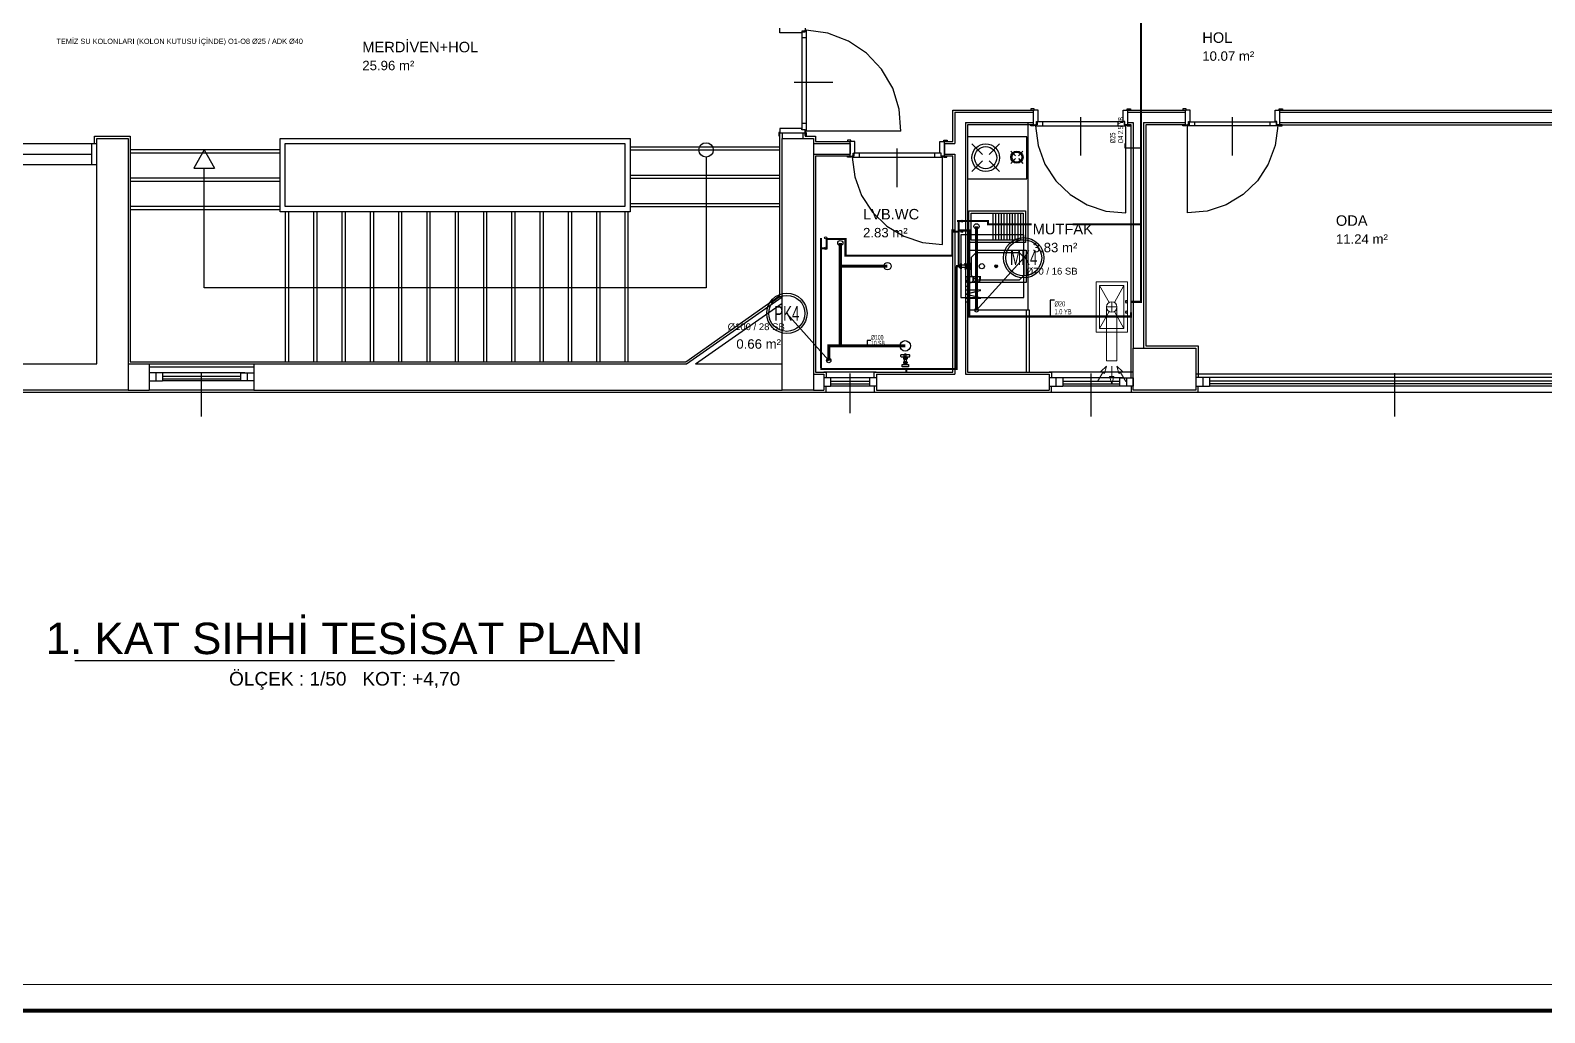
# Model space of a CAD drawing. Header units: centimetres. Extents: x -3952 to 26292, y -15092 to -10712.
# Drawn here: x 9225 to 10670, y -12902 to -11965 of the extents above; entities that cross this region are included whole.
import ezdxf
from ezdxf.enums import TextEntityAlignment as Align

# ---------------------------------------------------------------- set-up
doc = ezdxf.new("R2010")
doc.units = ezdxf.units.CM
for name, pattern in [('BASMA HATTI', [31, 25, -6]), ('DASHED', [18, 12, -6]), ('PIS', [38, 30, -8])]:
    doc.linetypes.add(name, pattern=pattern)
for name, color, linetype in [('MD-YUK-BIRIMI', 7, 'Continuous'), ('MIMARI', 8, 'Continuous'), ('MIMARI-KOLON', 8, 'Continuous'), ('MIMARI-YAZI', 8, 'Continuous'), ('MTY-KAT-ADI', 1, 'Continuous'), ('MTY-PAFTA', 7, 'Continuous'), ('MTY-PIS-SU-BORUSU', 6, 'PIS'), ('MTY-PISSU-CAP', 211, 'Continuous'), ('MTY-PISSU-KOLON', 211, 'DASHED'), ('MTY-PISSU-KOLONNO', 211, 'Continuous'), ('MTY-SICAKSU-BORU', 1, 'BASMA HATTI'), ('MTY-SOGUKSU-BORU', 5, 'Continuous'), ('MTY-TEFRIS', 15, 'Continuous'), ('MTY-TEMIZSU-CAP', 101, 'Continuous'), ('MTY-YUK-BIRIMI', 7, 'Continuous')]:
    doc.layers.add(name, color=color, linetype=linetype)
doc.layers.add('ROTAS-PAFTA-SINIRI', color=8, linetype='Continuous', plot=False)
doc.styles.add('ANOTATIVO', font='arial.ttf')
doc.styles.add('MTY_CAP', font='wturkce.SHX', dxfattribs={"width": 0.65, "height": 20})
doc.styles.add('MTYCAPLT', font='arial.ttf', dxfattribs={"width": 0.65, "height": 1})
doc.styles.add('ROTAS', font='arial.ttf')

# ---------------------------------------------------------------- blocks, each defined once
blk = doc.blocks.new('ROTAS_PAFTA')
blk.add_lwpolyline([(0, 0), (1, 0), (1, 1), (0, 1)], close=True)
blk = doc.blocks.new('KLOZET1')
at = {"layer": 'MTY-TEFRIS', "color": 15}
blk.add_lwpolyline([(-3.9, 11.4, 0.414214), (-4.5, 10.8), (-4.5, 10.3, 0.414214), (-3.9, 9.7), (3.9, 9.7, 0.414214), (4.5, 10.3), (4.5, 10.8, 0.414214), (3.9, 11.4)], format="xyb", close=True, dxfattribs=at)
for points in [[(3, 0), (-3, 0), (-3, 2.3), (3, 2.3)], [(-0.8, 11.5), (0.8, 11.5), (0.8, 12), (-0.8, 12)], [(-0.8, 8.9), (0.8, 8.9), (0.8, 9.7), (-0.8, 9.7)]]:
    blk.add_lwpolyline(points, close=True, dxfattribs=at)
for points in [[(-1.6, 8.6), (-1.6, 7.5)], [(-1.6, 4.4), (-1.6, 3.4)], [(-1.3, 3.2), (-1.3, 2.3), (1.4, 2.3), (1.4, 3.2)], [(-1.2, 7.2), (-1.2, 4.8)], [(1.1, 8.9), (-1.1, 8.9)], [(-1.1, 7.3), (1.1, 7.3)], [(1.1, 4.7), (-1.1, 4.7)], [(-1.1, 3.1), (1.1, 3.1)], [(-0.5, 8.6), (-0.5, 7.5)], [(-0.5, 4.4), (-0.5, 3.4)], [(0.6, 8.6), (0.6, 7.5)], [(0.6, 4.4), (0.6, 3.4)], [(1.3, 4.8), (1.3, 5.2), (1.3, 7.2)], [(1.7, 8.6), (1.7, 7.5)], [(1.7, 4.4), (1.7, 3.4)]]:
    blk.add_lwpolyline(points, dxfattribs=at)
at = {"layer": 'MTY-TEFRIS', "color": 15, "elevation": 0}
for points in [[(-1, 10.3), (-1, 10.8, -0.414214), (-0.4, 11.4)], [(1, 10.3), (1, 10.8, 0.414214), (0.4, 11.4)]]:
    blk.add_lwpolyline(points, format="xyb", dxfattribs=at)
at = {"layer": 'MTY-TEFRIS', "color": 6}
blk.add_circle((0, 20), 5, dxfattribs=at)
at = {"layer": 'MTY-TEFRIS', "color": 15}
for centre, radius, start, end in [((-1.1, 8.1), 0.734, 41.7592, 138.241), ((-1.1, 8), 0.734, 221.7593, 318.2408), ((-1.1, 4), 0.734, 41.7592, 138.241), ((-1.1, 3.8), 0.734, 221.7593, 318.2408), ((-0.4, 10.3, 0), 0.641, 179.9998, 270.0001), ((0, 8.1), 0.734, 41.7592, 138.241), ((0, 8), 0.734, 221.7593, 318.2408), ((0, 4), 0.734, 41.7592, 138.241), ((0, 3.8), 0.734, 221.7593, 318.2408), ((0.4, 10.3, 0), 0.641, 270.0001, 0), ((1.1, 8.1), 0.734, 41.7592, 138.241), ((1.1, 8), 0.734, 221.7593, 318.2408), ((1.1, 4), 0.734, 41.7592, 138.241), ((1.1, 3.8), 0.734, 221.7593, 318.2408)]:
    blk.add_arc(centre, radius, start, end, dxfattribs=at)
at = {"layer": 'MD-YUK-BIRIMI', "color": 6, "style": 'MTYCAPLT', "width": 0.65}
for tag, p in [('PSCP_001', (-1.3, 24.5)), ('PS_001', (-0.6, 19.5))]:
    blk.add_attdef(tag, p, '', height=1, dxfattribs=at)
at = {"layer": 'MD-YUK-BIRIMI', "color": 3, "style": 'MTYCAPLT', "width": 0.65}
for tag, p in [('SOCP_001', (-1.3, 1.8)), ('SO_001', (-0.7, -0.5))]:
    blk.add_attdef(tag, p, '', height=1, dxfattribs=at)
blk = doc.blocks.new('LAVABO1')
at = {"layer": 'MTY-TEFRIS', "color": 6}
blk.add_circle((0, 15), 2.5, dxfattribs=at)
at = {"layer": 'MTY-TEFRIS', "color": 3, "ltscale": 10}
blk.add_circle((-5, 1), 1, dxfattribs=at)
at = {"layer": 'MTY-TEFRIS', "color": 1, "ltscale": 10}
blk.add_circle((5, 1), 1, dxfattribs=at)
at = {"layer": 'MD-YUK-BIRIMI', "color": 6, "style": 'MTYCAPLT', "width": 0.65}
for tag, p in [('PSCP_001', (-1.3, 17)), ('PS_001', (-0.6, 14.5))]:
    blk.add_attdef(tag, p, '', height=1, dxfattribs=at)
at = {"layer": 'MD-YUK-BIRIMI', "color": 3, "style": 'MTYCAPLT', "width": 0.65}
for tag, p in [('SOCP_001', (-6.3, -0.5)), ('SO_001', (-5.7, 0.5))]:
    blk.add_attdef(tag, p, '', height=1, dxfattribs=at)
at = {"layer": 'MD-YUK-BIRIMI', "color": 1, "style": 'MTYCAPLT', "width": 0.65}
for tag, p in [('SCCP_001', (3.7, -0.5)), ('SC_001', (4.4, 0.5))]:
    blk.add_attdef(tag, p, '', height=1, dxfattribs=at)
blk = doc.blocks.new('YER SUZGECI DN501')
at = {"layer": 'MTY-TEFRIS', "color": 6}
blk.add_circle((0, 0), 3.5, dxfattribs=at)
at = {"layer": 'MD-YUK-BIRIMI', "color": 6, "style": 'MTYCAPLT', "width": 0.65}
for tag, p in [('PSCP_001', (-1.3, 0.7)), ('PS_001', (-0.6, -0.5))]:
    blk.add_attdef(tag, p, '', height=1, dxfattribs=at)
blk = doc.blocks.new('EVIYE1')
at = {"layer": 'MTY-TEFRIS', "color": 6}
blk.add_circle((0, 15), 2.5, dxfattribs=at)
at = {"layer": 'MTY-TEFRIS', "color": 3, "ltscale": 10}
blk.add_circle((-5, 1), 1, dxfattribs=at)
at = {"layer": 'MTY-TEFRIS', "color": 1, "ltscale": 10}
blk.add_circle((5, 1), 1, dxfattribs=at)
at = {"layer": 'MD-YUK-BIRIMI', "color": 6, "style": 'MTYCAPLT', "width": 0.65}
for tag, p in [('PSCP_001', (-1.3, 17)), ('PS_001', (-0.6, 14.5))]:
    blk.add_attdef(tag, p, '', height=1, dxfattribs=at)
at = {"layer": 'MD-YUK-BIRIMI', "color": 3, "style": 'MTYCAPLT', "width": 0.65}
for tag, p in [('SOCP_001', (-6.3, -0.5)), ('SO_001', (-5.7, 0.5))]:
    blk.add_attdef(tag, p, '', height=1, dxfattribs=at)
at = {"layer": 'MD-YUK-BIRIMI', "color": 1, "style": 'MTYCAPLT', "width": 0.65}
for tag, p in [('SCCP_001', (3.7, -0.5)), ('SC_001', (4.4, 0.5))]:
    blk.add_attdef(tag, p, '', height=1, dxfattribs=at)
blk = doc.blocks.new('BULASIK MAKINASI1')
at = {"layer": 'MTY-TEFRIS'}
for p, q in [((-0.9, 0), (-0.9, -1.5)), ((-0.9, -1.5), (1.1, -1.5)), ((1.1, -1.5), (1.1, 0))]:
    blk.add_line(p, q, dxfattribs=at)
at = {"layer": 'MTY-TEFRIS', "color": 15}
blk.add_lwpolyline([(-30, 0), (30, 0), (30, 60), (-30, 60)], close=True, dxfattribs=at)
at = {"layer": 'MTY-TEFRIS'}
for points in [[(-1.8, 8.2, 0.414214), (-1.4, 8.2), (-1.3, 8.2, 0.414214), (-1.3, 8.7), (-2.1, 9.4, 0.414214), (-2.5, 9.4), (-2.6, 9.3, 0.414214), (-2.6, 8.9)], [(-1.8, 5.3, -0.414214), (-1.4, 5.3), (-1.3, 5.2, -0.414214), (-1.3, 4.8), (-2.1, 4, -0.414214), (-2.5, 4), (-2.6, 4.1, -0.414214), (-2.6, 4.6)], [(1.5, 8.7, 0.414214), (1.5, 8.2), (1.6, 8.2, 0.414214), (2, 8.2), (2.8, 8.9, 0.414214), (2.8, 9.3), (2.7, 9.4, 0.414214), (2.3, 9.4)], [(1.5, 4.8, -0.414214), (1.5, 5.2), (1.6, 5.3, -0.414214), (2, 5.3), (2.8, 4.6, -0.414214), (2.8, 4.1), (2.7, 4, -0.414214), (2.3, 4)]]:
    blk.add_lwpolyline(points, format="xyb", close=True, dxfattribs=at)
blk.add_lwpolyline([(2.5, 0.4), (2.5, 0), (-2.5, 0), (-2.5, 0.4)], close=True, dxfattribs=at)
for points in [[(-1.5, 8.1), (-1.1, 7.7)], [(-1.5, 5.3), (-1.1, 5.7)], [(-1.3, 8.3), (-0.9, 7.9)], [(-1.3, 5.2), (-0.9, 5.6)], [(-0.9, 4.4), (-0.9, 0.4)], [(1.5, 8.3), (1.1, 7.9)], [(1.5, 5.2), (1.1, 5.6)], [(1.1, 4.4), (1.1, 0.4)], [(1.6, 8.1), (1.3, 7.7)], [(1.6, 5.3), (1.3, 5.7)]]:
    blk.add_lwpolyline(points, dxfattribs=at)
at = {"layer": 'MTY-TEFRIS', "color": 6}
blk.add_circle((0, 20), 2.5, dxfattribs=at)
at = {"layer": 'MTY-TEFRIS'}
for radius in [1.54, 0.581]:
    blk.add_circle((0.1, 6.7), radius, dxfattribs=at)
for start, end in [(143.134, 216.8657), (53.1342, 126.866), (233.1342, 306.8659), (323.1339, 36.8659)]:
    blk.add_arc((0.1, 6.7), 2.51, start, end, dxfattribs=at)
at = {"layer": 'MD-YUK-BIRIMI', "color": 6, "style": 'MTYCAPLT', "width": 0.65}
for tag, p in [('PSCP', (0, 22.5)), ('PS', (0, 20))]:
    blk.add_attdef(tag, text='', height=1, dxfattribs=at).set_placement(p, align=Align.MIDDLE_CENTER)
at = {"layer": 'MD-YUK-BIRIMI', "color": 3, "style": 'MTYCAPLT', "width": 0.65}
for tag, p in [('SO', (0, 0)), ('SOCP', (0.1, -1.5))]:
    blk.add_attdef(tag, text='', height=1, dxfattribs=at).set_placement(p, align=Align.MIDDLE_CENTER)
at = {"layer": 'MTY-TEFRIS', "color": 15, "style": 'MTYCAPLT', "width": 0.65}
blk.add_text('B.M.', height=15, dxfattribs=at).set_placement((8.1, 11.6), align=Align.MIDDLE_LEFT)
blk = doc.blocks.new('KOMBI1')
at = {"layer": 'MTY-TEFRIS', "color": 1, "lineweight": 20, "ltscale": 40}
for p, q in [((19.5, 17.5), (3.4, 26.6)), ((18.9, 15), (28.9, 15)), ((23.9, 20), (23.9, 10)), ((44.4, 26.6), (28.2, 17.5)), ((19.5, 12.5), (3.4, 3.4)), ((44.4, 3.4), (28.2, 12.5))]:
    blk.add_line(p, q, dxfattribs=at)
at = {"layer": 'MTY-TEFRIS', "color": 7, "lineweight": 20, "ltscale": 40}
for p, q in [((23.9, 20), (75.3, 20)), ((75.3, 20), (75.3, 10)), ((85.4, 25.3), (80.3, 20)), ((87.4, 21.8), (80.3, 20)), ((80.3, 15), (90.3, 15)), ((86.4, 23.6), (85.4, 25.3)), ((95, 28.6), (86.4, 23.6)), ((86.4, 23.6), (87.4, 21.8)), ((90.3, 15), (90.3, 17)), ((90.3, 17), (97.3, 15)), ((90.3, 15), (90.3, 13)), ((90.3, 13), (97.3, 15)), ((23.9, 10), (75.3, 10)), ((87.4, 8.2), (80.3, 10)), ((85.4, 4.7), (80.3, 10)), ((86.4, 6.5), (85.4, 4.7)), ((86.4, 6.5), (87.4, 8.2)), ((95, 1.4), (86.4, 6.5))]:
    blk.add_line(p, q, dxfattribs=at)
blk.add_lwpolyline([(0, 0), (47.8, 0), (47.8, 30), (0, 30)], close=True, dxfattribs=at)
at = {"layer": 'MTY-TEFRIS', "color": 1, "lineweight": 20, "ltscale": 40}
blk.add_lwpolyline([(3.4, 3.4), (44.4, 3.4), (44.4, 26.6), (3.4, 26.6)], close=True, dxfattribs=at)
at = {"layer": 'MTY-TEFRIS', "color": 7, "lineweight": 20, "ltscale": 40}
blk.add_circle((23.9, 15), 5, dxfattribs=at)
at = {"layer": 'MTY-TEFRIS', "color": 3, "ltscale": 10}
blk.add_circle((18.9, 1), 1, dxfattribs=at)
at = {"layer": 'MTY-TEFRIS', "color": 1, "ltscale": 10}
blk.add_circle((28.9, 1), 1, dxfattribs=at)
at = {"layer": 'MD-YUK-BIRIMI', "color": 3, "style": 'MTYCAPLT', "width": 0.65}
for tag, p in [('SOCP_001', (17.6, -0.5)), ('SO_001', (18.2, 0.5))]:
    blk.add_attdef(tag, p, '', height=1, dxfattribs=at)
at = {"layer": 'MD-YUK-BIRIMI', "color": 1, "style": 'MTYCAPLT', "width": 0.65}
for tag, p in [('SCCP_001', (27.6, -0.5)), ('SC_001', (28.3, 0.5))]:
    blk.add_attdef(tag, p, '', height=1, dxfattribs=at)
blk = doc.blocks.new('MTY-TEMIZ SU CAP MB')
at = {"layer": 'MTY-TEMIZSU-CAP'}
for p, q in [((0.83, 3.1), (0, 3.1)), ((0, 3.1), (0, 0))]:
    blk.add_line(p, q, dxfattribs=at)
at = {"layer": 'MTY-TEMIZSU-CAP', "style": 'MTY_CAP', "width": 0.65}
for tag, p in [('SOCP_001', (0.83, 4.92)), ('SCCP_001', (0.83, 1.92))]:
    blk.add_attdef(tag, p, '', height=1, dxfattribs=at)
at = {"layer": 'MTY-YUK-BIRIMI', "color": 101, "style": 'MTY_CAP', "width": 0.65}
for tag, p in [('SO_001', (0.83, 3.42)), ('SC_001', (0.83, 0.42))]:
    blk.add_attdef(tag, p, '', height=1, dxfattribs=at)
blk = doc.blocks.new('MTY-PIS SU CAP SB')
at = {"layer": 'MTY-PISSU-CAP'}
for p, q in [((0.83, 1.17), (0, 1.17)), ((0, 1.17), (0, 0))]:
    blk.add_line(p, q, dxfattribs=at)
at = {"layer": 'MTY-PISSU-CAP', "style": 'MTY_CAP', "width": 0.65}
blk.add_attdef('PSCP_001', (0.83, 1.29), '', height=1, dxfattribs=at)
at = {"layer": 'MTY-YUK-BIRIMI', "color": 211, "style": 'MTY_CAP', "width": 0.65}
blk.add_attdef('PS_001', (0.83, 0.07), '', height=1, dxfattribs=at)
blk = doc.blocks.new('MTY-PIS SU KOLON')
at = {"layer": 'MTY-PISSU-KOLON', "linetype": 'Continuous', "lineweight": -3}
blk.add_hatch(color=256, dxfattribs=at).paths.add_polyline_path([(-2.7, -0.1, 0.848135), (0, -0.1, -0.848135), (2.7, -0.1, 0.414214), (0, 2.6, 0.414214)])
blk.add_circle((0, 0), 3.5, dxfattribs=at)
blk = doc.blocks.new('MTY-KOLON NO PIS SU')
at = {"color": 6, "linetype": 'Continuous', "ltscale": 100}
blk.add_circle((0, 0), 27.5, dxfattribs=at)
at = {"color": 7, "linetype": 'Continuous', "ltscale": 100}
blk.add_circle((0, 0), 24.5, dxfattribs=at)
at = {"style": 'ANOTATIVO', "width": 0.65}
blk.add_attdef('K', text='', height=20, dxfattribs=at).set_placement((0, 0), align=Align.MIDDLE_CENTER)

msp = doc.modelspace()

# ---------------------------------------------------------------- linework, layer by layer
at = {"layer": 'MIMARI'}
for p, q in [((9940.4, -11967.5), (9940.4, -11963.1)), ((9964.4, -11963.1), (9964.4, -11966)), ((9964.4, -11966.5), (9964.4, -11965)), ((9964.4, -11965), (9965.4, -11965)), ((9965.4, -11965), (9965.4, -12061.1)), ((9961.4, -11967.5), (9940.4, -11967.5)), ((9964.4, -11966), (9961.4, -11966)), ((9961.4, -11966), (9961.4, -11967.5)), ((9961.5, -12059.6), (9961.5, -11966.5)), ((9961.5, -11966.5), (9964.4, -11966.5)), ((9965.4, -11972.1), (9961.5, -11972.1)), ((9990.8, -12014.7), (9954.1, -12014.7)), ((10107.4, -12043.1), (10182.4, -12043.1)), ((10107.4, -12043.1), (10107.4, -12073.1)), ((10179.8, -12039.9), (10179.8, -12041.1)), ((10182.9, -12039.9), (10179.8, -12039.9)), ((10179.8, -12041.1), (10182.9, -12041.1)), ((10186.8, -12041.1), (10182.4, -12041.1)), ((10182.4, -12055.1), (10182.4, -12041.1)), ((10182.4, -12053.1), (10182.4, -12043.1)), ((10182.9, -12041.1), (10182.9, -12039.9)), ((10185.3, -12055.1), (10185.3, -12052.1)), ((10185.3, -12052.1), (10186.8, -12052.1)), ((10268.9, -12052.2), (10185.8, -12052.2)), ((10185.8, -12052.2), (10185.8, -12055.1)), ((10186.8, -12052.1), (10186.8, -12041.1)), ((10191.4, -12056), (10191.4, -12052.2)), ((10227.4, -12084.5), (10227.4, -12047.8)), ((10263.3, -12056), (10263.3, -12052.2)), ((10267.9, -12041.1), (10272.4, -12041.1)), ((10267.9, -12052.1), (10267.9, -12041.1)), ((10269.4, -12052.1), (10267.9, -12052.1)), ((10268.9, -12052.2), (10268.9, -12055.1)), ((10269.4, -12055.1), (10269.4, -12052.1)), ((10271.8, -12041.1), (10271.8, -12039.9)), ((10271.8, -12039.9), (10274.9, -12039.9)), ((10274.9, -12041.1), (10271.8, -12041.1)), ((10272.4, -12055.1), (10272.4, -12041.1)), ((10272.4, -12043.1), (10327.4, -12043.1)), ((10272.4, -12053.1), (10272.4, -12043.1)), ((10274.9, -12039.9), (10274.9, -12041.1)), ((10324.8, -12039.9), (10324.8, -12041.1)), ((10327.9, -12039.9), (10324.8, -12039.9)), ((10324.8, -12041.1), (10327.9, -12041.1)), ((10331.8, -12041.1), (10327.4, -12041.1)), ((10327.4, -12055.1), (10327.4, -12041.1)), ((10327.4, -12053.1), (10327.4, -12043.1)), ((10327.9, -12041.1), (10327.9, -12039.9)), ((10330.3, -12052.1), (10331.8, -12052.1)), ((10330.3, -12055.1), (10330.3, -12052.1)), ((10330.8, -12052.2), (10413.9, -12052.2)), ((10330.8, -12052.2), (10330.8, -12055.1)), ((10331.8, -12052.1), (10331.8, -12041.1)), ((10336.4, -12056), (10336.4, -12052.2)), ((10372.4, -12084.5), (10372.4, -12047.8)), ((10408.3, -12056), (10408.3, -12052.2)), ((10412.9, -12041.1), (10417.4, -12041.1)), ((10412.9, -12052.1), (10412.9, -12041.1)), ((10414.4, -12052.1), (10412.9, -12052.1)), ((10413.9, -12052.2), (10413.9, -12055.1)), ((10414.4, -12055.1), (10414.4, -12052.1)), ((10416.8, -12041.1), (10416.8, -12039.9)), ((10416.8, -12039.9), (10419.9, -12039.9)), ((10419.9, -12041.1), (10416.8, -12041.1)), ((10417.4, -12055.1), (10417.4, -12041.1)), ((10417.4, -12043.1), (10766.4, -12043.1)), ((10417.4, -12053.1), (10417.4, -12043.1)), ((10419.9, -12039.9), (10419.9, -12041.1)), ((9940.4, -12062.5), (9939.2, -12062.5)), ((9939.2, -12062.5), (9939.2, -12065.6)), ((9939.2, -12065.6), (9940.4, -12065.6)), ((9940.4, -12058.6), (9940.4, -12063.1)), ((9961.4, -12058.6), (9940.4, -12058.6)), ((9940.4, -12065.6), (9940.4, -12062.5)), ((9964.4, -12063.1), (9940.4, -12063.1)), ((9942.4, -12063.1), (9942.4, -12068.5)), ((9962.4, -12063.1), (9942.4, -12063.1)), ((9961.4, -12060.1), (9961.4, -12058.6)), ((9964.4, -12060.1), (9961.4, -12060.1)), ((9965.4, -12054), (9961.5, -12054)), ((9961.5, -12059.6), (9964.4, -12059.6)), ((9962.4, -12063.1), (9962.4, -12068.1)), ((9964.4, -12059.6), (9964.4, -12061.1)), ((9964.4, -12063.1), (9964.4, -12060.1)), ((9964.4, -12061.1), (9965.4, -12061.1)), ((9964.4, -12065.5), (9964.4, -12062.5)), ((9964.4, -12062.5), (9965.3, -12062.5)), ((9965.3, -12065.5), (9964.4, -12065.5)), ((9965.3, -12062.5), (9965.3, -12065.5)), ((10055.9, -12061.1), (9965.4, -12061.1)), ((10117.4, -12053.1), (10182.4, -12053.1)), ((10117.4, -12053.1), (10117.4, -12293.1)), ((10177.4, -12232.1), (10177.4, -12053.1)), ((10179.9, -12055.1), (10182.9, -12055.1)), ((10179.9, -12056), (10179.9, -12055.1)), ((10182.9, -12056), (10179.9, -12056)), ((10182.4, -12055.1), (10185.3, -12055.1)), ((10182.9, -12055.1), (10182.9, -12056)), ((10185.8, -12055.1), (10184.3, -12055.1)), ((10184.3, -12055.1), (10184.3, -12056)), ((10184.3, -12056), (10270.4, -12056)), ((10268.9, -12055.1), (10270.4, -12055.1)), ((10272.4, -12055.1), (10269.4, -12055.1)), ((10270.4, -12055.1), (10270.4, -12056)), ((10270.4, -12139.2), (10270.4, -12056)), ((10274.8, -12055.1), (10271.8, -12055.1)), ((10271.8, -12055.1), (10271.8, -12056)), ((10271.8, -12056), (10274.8, -12056)), ((10272.4, -12053.1), (10277.4, -12053.1)), ((10274.8, -12056), (10274.8, -12055.1)), ((10277.4, -12053.1), (10277.4, -12268.1)), ((10287.4, -12053.1), (10327.4, -12053.1)), ((10287.4, -12053.1), (10287.4, -12268.1)), ((10324.9, -12055.1), (10327.9, -12055.1)), ((10324.9, -12056), (10324.9, -12055.1)), ((10327.9, -12056), (10324.9, -12056)), ((10327.4, -12055.1), (10330.3, -12055.1)), ((10327.9, -12055.1), (10327.9, -12056)), ((10330.8, -12055.1), (10329.3, -12055.1)), ((10329.3, -12055.1), (10329.3, -12056)), ((10415.4, -12056), (10329.3, -12056)), ((10329.3, -12139.2), (10329.3, -12056)), ((10413.9, -12055.1), (10415.4, -12055.1)), ((10417.4, -12055.1), (10414.4, -12055.1)), ((10415.4, -12055.1), (10415.4, -12056)), ((10419.8, -12055.1), (10416.8, -12055.1)), ((10416.8, -12055.1), (10416.8, -12056)), ((10416.8, -12056), (10419.8, -12056)), ((10417.4, -12053.1), (10766.4, -12053.1)), ((10419.8, -12056), (10419.8, -12055.1)), ((9083.4, -12073.1), (9288.4, -12073.1)), ((9283.4, -12073.1), (9283.4, -12093.1)), ((9463.4, -12079.1), (9320.4, -12079.1)), ((9390.9, -12079.1), (9381.1, -12096.5)), ((9390.9, -12079.1), (9400.7, -12096.5)), ((9797.4, -12076.1), (9940.4, -12076.1)), ((9797.4, -12079.1), (9940.4, -12079.1)), ((9972.4, -12073.1), (10007.4, -12073.1)), ((10004.8, -12069.9), (10004.8, -12071.1)), ((10007.9, -12069.9), (10004.8, -12069.9)), ((10004.8, -12071.1), (10007.9, -12071.1)), ((10011.8, -12071.1), (10007.4, -12071.1)), ((10007.4, -12085.1), (10007.4, -12071.1)), ((10007.4, -12073.1), (10007.4, -12083.1)), ((10007.9, -12071.1), (10007.9, -12069.9)), ((10011.8, -12082.1), (10011.8, -12071.1)), ((10052.4, -12114.5), (10052.4, -12077.8)), ((10092.9, -12071.1), (10097.4, -12071.1)), ((10092.9, -12082.1), (10092.9, -12071.1)), ((10096.8, -12071.1), (10096.8, -12069.9)), ((10096.8, -12069.9), (10099.9, -12069.9)), ((10099.9, -12071.1), (10096.8, -12071.1)), ((10097.4, -12085.1), (10097.4, -12071.1)), ((10097.4, -12073.1), (10107.4, -12073.1)), ((10097.4, -12073.1), (10097.4, -12083.1)), ((10099.9, -12069.9), (10099.9, -12071.1)), ((10123.6, -12073.3), (10133.7, -12083.4)), ((10139.9, -12083.4), (10150, -12073.3)), ((10160.6, -12080.2), (10165.1, -12084.6)), ((10167.9, -12084.6), (10172.3, -12080.2)), ((9083.4, -12083.1), (9283.4, -12083.1)), ((9083.4, -12093.1), (9283.4, -12093.1)), ((9283.4, -12093.1), (9288.4, -12093.1)), ((9463.4, -12082.1), (9320.4, -12082.1)), ((9869.9, -12085.9), (9869.9, -12210.6)), ((9972.4, -12083.1), (10007.4, -12083.1)), ((10004.9, -12085.1), (10007.9, -12085.1)), ((10004.9, -12086), (10004.9, -12085.1)), ((10007.9, -12086), (10004.9, -12086)), ((10007.4, -12085.1), (10010.3, -12085.1)), ((10007.9, -12085.1), (10007.9, -12086)), ((10010.8, -12085.1), (10009.3, -12085.1)), ((10009.3, -12085.1), (10009.3, -12086)), ((10009.3, -12086), (10095.4, -12086)), ((10010.3, -12085.1), (10010.3, -12082.1)), ((10010.3, -12082.1), (10011.8, -12082.1)), ((10093.9, -12082.2), (10010.8, -12082.2)), ((10010.8, -12082.2), (10010.8, -12085.1)), ((10016.4, -12086), (10016.4, -12082.2)), ((10088.3, -12086), (10088.3, -12082.2)), ((10094.4, -12082.1), (10092.9, -12082.1)), ((10093.9, -12082.2), (10093.9, -12085.1)), ((10093.9, -12085.1), (10095.4, -12085.1)), ((10094.4, -12085.1), (10094.4, -12082.1)), ((10097.4, -12085.1), (10094.4, -12085.1)), ((10095.4, -12085.1), (10095.4, -12086)), ((10095.4, -12169.2), (10095.4, -12086)), ((10099.8, -12085.1), (10096.8, -12085.1)), ((10096.8, -12085.1), (10096.8, -12086)), ((10096.8, -12086), (10099.8, -12086)), ((10097.4, -12083.1), (10107.4, -12083.1)), ((10099.8, -12086), (10099.8, -12085.1)), ((10107.4, -12083.1), (10107.4, -12293.1)), ((10123.6, -12099.7), (10133.7, -12089.6)), ((10139.9, -12089.6), (10150, -12099.7)), ((10160.6, -12091.9), (10165.1, -12087.4)), ((10167.9, -12087.4), (10172.3, -12091.9)), ((9463.4, -12106.1), (9320.4, -12106.1)), ((9463.4, -12109.1), (9320.4, -12109.1)), ((9381.1, -12096.5), (9400.7, -12096.5)), ((9390.9, -12210.6), (9390.9, -12096.5)), ((9797.4, -12103.1), (9940.4, -12103.1)), ((9797.4, -12106.1), (9940.4, -12106.1)), ((9463.4, -12133.1), (9320.4, -12133.1)), ((9463.4, -12136.1), (9320.4, -12136.1)), ((9468.4, -12138.1), (9468.4, -12281.1)), ((9471.4, -12138.1), (9471.4, -12281.1)), ((9495.4, -12138.1), (9495.4, -12281.1)), ((9498.4, -12138.1), (9498.4, -12281.1)), ((9522.4, -12138.1), (9522.4, -12281.1)), ((9525.4, -12138.1), (9525.4, -12281.1)), ((9549.4, -12138.1), (9549.4, -12281.1)), ((9552.4, -12138.1), (9552.4, -12281.1)), ((9576.4, -12138.1), (9576.4, -12281.1)), ((9579.4, -12138.1), (9579.4, -12281.1)), ((9603.4, -12138.1), (9603.4, -12281.1)), ((9606.4, -12138.1), (9606.4, -12281.1)), ((9630.4, -12138.1), (9630.4, -12281.1)), ((9633.4, -12138.1), (9633.4, -12281.1)), ((9657.4, -12138.1), (9657.4, -12281.1)), ((9660.4, -12138.1), (9660.4, -12281.1)), ((9684.4, -12138.1), (9684.4, -12281.1)), ((9687.4, -12138.1), (9687.4, -12281.1)), ((9711.4, -12138.1), (9711.4, -12281.1)), ((9714.4, -12138.1), (9714.4, -12281.1)), ((9738.4, -12138.1), (9738.4, -12281.1)), ((9741.4, -12138.1), (9741.4, -12281.1)), ((9765.4, -12138.1), (9765.4, -12281.1)), ((9768.4, -12138.1), (9768.4, -12281.1)), ((9792.4, -12138.1), (9792.4, -12281.1)), ((9795.4, -12138.1), (9795.4, -12281.1)), ((9797.4, -12130.1), (9940.4, -12130.1)), ((9797.4, -12133.1), (9940.4, -12133.1)), ((10120.6, -12137.3), (10174.8, -12137.3)), ((10120.6, -12167.5), (10120.6, -12137.3)), ((10174.8, -12137.3), (10174.8, -12167.5)), ((10122.8, -12139.5), (10172.6, -12139.5)), ((10122.8, -12165.3), (10122.8, -12139.5)), ((10143.6, -12139.5), (10143.6, -12165.3)), ((10146.2, -12139.5), (10146.2, -12165.3)), ((10148.9, -12139.5), (10148.9, -12165.3)), ((10151.5, -12139.5), (10151.5, -12165.3)), ((10154.2, -12139.5), (10154.2, -12165.3)), ((10156.8, -12139.5), (10156.8, -12165.3)), ((10159.4, -12139.5), (10159.4, -12165.3)), ((10162.1, -12139.5), (10162.1, -12165.3)), ((10164.7, -12139.5), (10164.7, -12165.3)), ((10167.4, -12139.5), (10167.4, -12165.3)), ((10170, -12139.5), (10170, -12165.3)), ((10172.6, -12139.5), (10172.6, -12165.3)), ((10174.8, -12167.5), (10120.6, -12167.5)), ((10172.6, -12165.3), (10122.8, -12165.3)), ((10121.1, -12205.5), (10121.1, -12174.7)), ((10121.1, -12174.7), (10175.3, -12174.7)), ((10175.3, -12174.7), (10175.3, -12205.5)), ((10147.9, -12189.5), (10145.6, -12190.7)), ((10145.6, -12189.5), (10147.9, -12190.7)), ((9869.9, -12210.6), (9390.9, -12210.6)), ((10175.3, -12205.5), (10121.1, -12205.5)), ((9851.1, -12283.1), (9942.4, -12219.2)), ((9859.8, -12283.1), (9942.4, -12225.3)), ((10178.4, -12232.1), (10119.4, -12232.1)), ((10119.4, -12232.1), (10119.4, -12291.1)), ((10175.3, -12232.1), (10175.3, -12291.1)), ((10178.4, -12291.1), (10178.4, -12232.1)), ((9318.4, -12283.1), (9338.4, -12283.1)), ((9338.4, -12283.1), (9338.4, -12308.1)), ((9338.4, -12283.1), (9438.4, -12283.1)), ((9438.4, -12283.1), (9438.4, -12308.1)), ((9438.4, -12283.1), (9842.4, -12283.1)), ((9842.4, -12283.1), (9851.1, -12283.1)), ((9859.8, -12283.1), (9942.4, -12283.1)), ((9438.2, -12286.2), (9338.4, -12286.2)), ((9344.8, -12291.6), (9344.8, -12299.5)), ((9351.2, -12291.6), (9351.2, -12299.5)), ((9429.7, -12291.6), (9351.2, -12291.6)), ((9425.5, -12295.1), (9351.2, -12295.1)), ((9351.2, -12297.3), (9425.5, -12297.3)), ((9388.3, -12333.4), (9388.3, -12292.2)), ((9425.5, -12291.6), (9425.5, -12299.5)), ((9432, -12291.6), (9432, -12299.5)), ((9972.4, -12293.1), (9982.4, -12293.1)), ((10032.2, -12291.1), (9982.4, -12291.1)), ((9982.4, -12293.1), (9982.4, -12308.1)), ((9988.8, -12296.4), (9988.8, -12304.3)), ((10032.4, -12296.4), (9988.8, -12296.4)), ((10007.3, -12330.3), (10007.3, -12292.2)), ((10026, -12296.4), (10026, -12304.3)), ((10032.4, -12293.1), (10107.4, -12293.1)), ((10032.4, -12293.1), (10032.4, -12308.1)), ((10117.4, -12293.1), (10197.4, -12293.1)), ((10119.4, -12291.1), (10178.4, -12291.1)), ((10119.4, -12291.1), (10178.4, -12291.1)), ((10277.2, -12291.1), (10197.4, -12291.1)), ((10197.4, -12293.1), (10197.4, -12308.1)), ((10203.8, -12296.4), (10203.8, -12304.3)), ((10210.2, -12296.4), (10210.2, -12304.3)), ((10268.7, -12296.4), (10210.2, -12296.4)), ((10237.3, -12333.4), (10237.3, -12292.2)), ((10264.5, -12296.4), (10264.5, -12304.3)), ((10271, -12296.4), (10271, -12304.3)), ((10717.2, -12293.1), (10337.4, -12293.1)), ((10343.8, -12296.3), (10343.8, -12304.3)), ((10350.2, -12296.3), (10350.2, -12304.3)), ((10708.7, -12296.3), (10350.2, -12296.3)), ((10527.3, -12333.3), (10527.3, -12292.1)), ((9318.4, -12308.1), (9338.4, -12308.1)), ((9438.4, -12308.1), (9338.4, -12308.1)), ((9340.4, -12310.1), (9436.2, -12310.1)), ((9425.5, -12299.5), (9351.2, -12299.5)), ((9438.4, -12308.1), (9942.4, -12308.1)), ((9972.4, -12308.1), (9982.4, -12308.1)), ((9984.4, -12310.1), (10030.2, -12310.1)), ((10026, -12299.9), (9988.8, -12299.9)), ((9988.8, -12302.1), (10026, -12302.1)), ((10032.4, -12304.3), (9988.8, -12304.3)), ((10032.4, -12308.1), (10197.4, -12308.1)), ((10199.4, -12310.1), (10275.2, -12310.1)), ((10264.5, -12299.9), (10210.2, -12299.9)), ((10210.2, -12302.1), (10264.5, -12302.1)), ((10264.5, -12304.3), (10210.2, -12304.3)), ((10339.4, -12310.1), (10715.2, -12310.1)), ((10704.5, -12299.8), (10350.2, -12299.8)), ((10350.2, -12302), (10704.5, -12302)), ((10704.5, -12304.3), (10350.2, -12304.3))]:
    msp.add_line(p, q, dxfattribs=at)
for points in [[(10055.9, -12061.1), (10054.3, -12040.2), (10048, -12020.2), (10037.4, -12002.1), (10023.1, -11986.9), (10005.7, -11975.3), (9986.1, -11967.9), (9965.4, -11965)], [(10417.4, -12041.1), (10764.4, -12041.1), (10764.4, -12023.1)], [(10097.4, -12071.1), (10105.4, -12071.1), (10105.4, -12041.1), (10182.4, -12041.1)], [(10272.4, -12041.1), (10327.4, -12041.1)], [(9286.4, -12073.1), (9286.4, -12066.1), (9320.4, -12066.1), (9320.4, -12281.1), (9850.5, -12281.1), (9940.4, -12218.1), (9940.4, -12063.1)], [(9964.4, -12063.1), (9964.4, -12066.1), (9974.4, -12066.1), (9974.4, -12071.1), (10007.4, -12071.1)], [(9964.9, -12062), (9964.9, -12061.4), (9964.9, -12062)], [(10182.9, -12055.1), (10119.4, -12055.1), (10119.4, -12291.1), (10199.4, -12291.1), (10199.4, -12296.4)], [(10176.1, -12066.6), (10119.5, -12066.6), (10119.5, -12106.7), (10176.1, -12106.7), (10176.1, -12066.6)], [(10184.3, -12056), (10186.8, -12074.8), (10193.3, -12092.6), (10203.6, -12108.5), (10217.3, -12121.7), (10233.5, -12131.5), (10251.5, -12137.4), (10270.4, -12139.2)], [(10271.3, -12055.6), (10270.7, -12055.6), (10271.3, -12055.6)], [(10275.4, -12296.4), (10275.4, -12055.1), (10272.4, -12055.1)], [(10327.4, -12055.1), (10289.4, -12055.1), (10289.4, -12266.1), (10339.4, -12266.1), (10339.4, -12296.3)], [(10328.4, -12055.6), (10329, -12055.6), (10328.4, -12055.6)], [(10415.4, -12056), (10413, -12074.8), (10406.4, -12092.6), (10396.1, -12108.5), (10382.5, -12121.7), (10366.2, -12131.5), (10348.2, -12137.4), (10329.3, -12139.2)], [(10417.4, -12055.1), (10764.4, -12055.1), (10764.4, -12266.1), (10715.4, -12266.1), (10715.4, -12296.3)], [(9463.4, -12068.1), (9797.4, -12068.1), (9797.4, -12138.1), (9463.4, -12138.1), (9463.4, -12068.1)], [(9468.4, -12073.1), (9792.4, -12073.1), (9792.4, -12133.1), (9468.4, -12133.1), (9468.4, -12073.1)], [(10007.4, -12085.1), (9974.4, -12085.1), (9974.4, -12291.1), (9984.4, -12291.1), (9984.4, -12296.4)], [(10009.3, -12086), (10011.8, -12104.8), (10018.3, -12122.6), (10028.6, -12138.5), (10042.3, -12151.7), (10058.5, -12161.5), (10076.5, -12167.4), (10095.4, -12169.2)], [(10030.4, -12296.4), (10030.4, -12291.1), (10105.4, -12291.1), (10105.4, -12085.1), (10097.4, -12085.1)], [(10096.3, -12085.6), (10095.7, -12085.6), (10096.3, -12085.6)], [(10168.7, -12203.3), (10127.7, -12203.3), (10123.3, -12198.9), (10123.3, -12181.3), (10127.7, -12176.9), (10168.7, -12176.9), (10173.1, -12181.3), (10173.1, -12198.9), (10168.7, -12203.3)], [(9351.2, -12291.6), (9338.4, -12291.6), (9338.4, -12299.5), (9351.2, -12299.5)], [(9425.5, -12291.6), (9438.4, -12291.6), (9438.4, -12299.5), (9425.5, -12299.5)], [(9988.8, -12296.4), (9982.4, -12296.4), (9982.4, -12304.3), (9988.8, -12304.3)], [(10210.2, -12296.4), (10197.4, -12296.4), (10197.4, -12304.3), (10210.2, -12304.3)], [(10264.5, -12296.4), (10277.4, -12296.4), (10277.4, -12304.3), (10264.5, -12304.3)], [(10350.2, -12296.3), (10337.4, -12296.3), (10337.4, -12304.3), (10350.2, -12304.3)], [(9041.4, -12304.3), (9041.4, -12310.1), (9984.4, -12310.1), (9984.4, -12304.3)], [(10030.4, -12304.3), (10030.4, -12310.1), (10199.4, -12310.1), (10199.4, -12304.3)], [(10275.4, -12304.3), (10275.4, -12310.1), (10339.4, -12310.1), (10339.4, -12304.3)]]:
    msp.add_lwpolyline(points, dxfattribs=at)
for centre, radius in [((9869.9, -12079.1), 6.86), ((10136.8, -12086.5), 13.2), ((10136.8, -12086.5), 10.6), ((10166.5, -12086), 5.86), ((10166.5, -12086), 4.68), ((10146.7, -12190.1), 1.32)]:
    msp.add_circle(centre, radius, dxfattribs=at)
at = {"layer": 'MIMARI-KOLON'}
for points in [[(9048.4, -12068.1), (9078.4, -12068.1), (9078.4, -12283.1), (9288.4, -12283.1), (9288.4, -12068.1), (9318.4, -12068.1), (9318.4, -12308.1), (9048.4, -12308.1), (9048.4, -12068.1)], [(9942.4, -12068.1), (9972.4, -12068.1), (9972.4, -12308.1), (9942.4, -12308.1), (9942.4, -12068.1)], [(10277.4, -12268.1), (10337.4, -12268.1), (10337.4, -12308.1), (10277.4, -12308.1), (10277.4, -12268.1)]]:
    msp.add_lwpolyline(points, dxfattribs=at)
at = {"layer": 'MTY-KAT-ADI'}
msp.add_line((9267.6, -12566), (9782.4, -12566), dxfattribs=at)
at = {"layer": 'MTY-PAFTA'}
for points, const_width in [([(7600, -12900), (11400, -12900), (11400, -10950), (7600, -10950)], 4), ([(7625, -12875), (11375, -12875), (11375, -10975), (7625, -10975)], 1)]:
    msp.add_lwpolyline(points, close=True, dxfattribs=dict(at, const_width=const_width))
at = {"layer": 'MTY-PIS-SU-BORUSU', "const_width": 3}
for points in [[(10128, -12152), (10128, -12232)], [(9998, -12168), (9998, -12266)], [(10043, -12190), (9998, -12190)], [(10060, -12266), (9987, -12266), (9987, -12280)]]:
    msp.add_lwpolyline(points, dxfattribs=at)
at = {"layer": 'MTY-PISSU-KOLONNO'}
for p, q in [((10128, -12232), (10173, -12182)), ((9987, -12280), (9947, -12235))]:
    msp.add_line(p, q, dxfattribs=at)
at = {"layer": 'MTY-SICAKSU-BORU', "const_width": 2}
for points in [[(10109.5, -12157), (10107, -12157), (10107, -12156), (10105, -12156), (10105, -12180), (10003, -12180), (10003, -12164), (9985, -12164), (9985, -12173), (9979.5, -12173)], [(10111, -12157), (10109.5, -12157)], [(10275.5, -12233.9), (10275.5, -12238), (10121, -12238), (10121, -12156), (10111, -12156)]]:
    msp.add_lwpolyline(points, dxfattribs=at)
at = {"layer": 'MTY-SOGUKSU-BORU', "const_width": 2}
for points in [[(10070, -11938), (10070, -11930), (10069, -11930), (10285, -11930), (10285, -12224), (10277, -12224), (10277, -12223.9), (10275.5, -12223.9)], [(10111, -12147), (10111, -12190), (10108.5, -12190)], [(10285, -12150), (10139, -12150), (10139, -12147), (10109.5, -12147)], [(10109, -12190), (10109, -12288), (9979, -12288), (9979.5, -12288), (9979.5, -12163)], [(10061, -12288), (10061, -12290.5), (10060, -12290.5)]]:
    msp.add_lwpolyline(points, dxfattribs=at)

# ---------------------------------------------------------------- block references
at = {"layer": 'MTY-PISSU-KOLONNO'}
ref = msp.add_blockref('MTY-KOLON NO PIS SU', (9947, -12235), dxfattribs=dict(at, xscale=0.7, yscale=0.7))
ref.add_attrib('K', 'PK4', dxfattribs={"height": 14, "style": 'ANOTATIVO', "width": 0.65}).set_placement((9947, -12235), align=Align.MIDDLE_CENTER)
at = {"layer": 'MTY-TEFRIS'}
ref = msp.add_blockref('MTY-TEMIZ SU CAP MB', (10285, -12077), dxfattribs=dict(at, xscale=5, yscale=5, rotation=90))
ref.add_attrib('SO_001', 'O4 2.5 YB', (10267.9, -12072.8), dxfattribs={"layer": 'MTY-YUK-BIRIMI', "color": 101, "height": 5, "rotation": 90, "style": 'MTY_CAP', "width": 0.65})
ref.add_attrib('SOCP_001', 'Ø25', (10260.4, -12072.8), dxfattribs={"layer": 'MTY-TEMIZSU-CAP', "height": 5, "rotation": 90, "style": 'MTY_CAP', "width": 0.65})
at = {"layer": 'MTY-TEFRIS', "rotation": -90}
for name, p in [('EVIYE1', (10113, -12152)), ('LAVABO1', (9983, -12168)), ('BULASIK MAKINASI1', (10113, -12190))]:
    msp.add_blockref(name, p, dxfattribs=at)
at = {"layer": 'MTY-TEFRIS'}
for name, p in [('YER SUZGECI DN501', (10043, -12190)), ('KLOZET1', (10060, -12286))]:
    msp.add_blockref(name, p, dxfattribs=at)
at = {"layer": 'MTY-TEFRIS', "yscale": -1, "rotation": -90.00000000000001}
msp.add_blockref('KOMBI1', (10272, -12205), dxfattribs=at)
at = {"layer": 'MTY-TEFRIS'}
ref = msp.add_blockref('MTY-TEMIZ SU CAP MB', (10198.3, -12238), dxfattribs=dict(at, xscale=5, yscale=5))
ref.add_attrib('SCCP_001', 'Ø20', (10202.4, -12228.4), dxfattribs={"layer": 'MTY-TEMIZSU-CAP', "height": 5, "style": 'MTY_CAP', "width": 0.65})
ref.add_attrib('SC_001', '1.0 YB', (10202.4, -12235.9), dxfattribs={"layer": 'MTY-YUK-BIRIMI', "color": 101, "height": 5, "style": 'MTY_CAP', "width": 0.65})
for p, xscale, yscale in [((10128, -12232), 0.5, 0.5), ((9987, -12280), 0.6, 0.6)]:
    msp.add_blockref('MTY-PIS SU KOLON', p, dxfattribs=dict(at, xscale=xscale, yscale=yscale))
at = {"layer": 'MTY-TEFRIS', "xscale": 4.5, "yscale": 4.5}
msp.add_blockref('MTY-PIS SU CAP SB', (10023.5, -12266), dxfattribs=at).add_auto_attribs({'PSCP_001': 'Ø100', 'PS_001': '10 SB'})
at = {"layer": 'ROTAS-PAFTA-SINIRI', "xscale": 3800, "yscale": 1950}
msp.add_blockref('ROTAS_PAFTA', (7600, -12900), dxfattribs=at)

# ---------------------------------------------------------------- texts
at = {"layer": 'MIMARI-YAZI', "style": 'ROTAS'}
for s, height, p in [('MERDİVEN+HOL', 10, (9541.9, -11986)), ('HOL', 10, (10343.4, -11977)), ('25.96 m²', 9, (9541.9, -12003.1)), ('10.07 m²', 9, (10343.4, -11994.1)), ('LVB.WC', 10, (10019.7, -12145.4)), ('2.83 m²', 9, (10019.7, -12162.5)), ('ODA', 10, (10470.9, -12151.5)), ('11.24 m²', 9, (10470.9, -12168.6)), ('0.66 m²', 9, (9898.8, -12268.7))]:
    msp.add_text(s, height=height, dxfattribs=at).set_placement(p)
at = {"layer": 'MTY-KAT-ADI', "style": 'ROTAS'}
for s, height, p in [('1. KAT SIHHİ TESİSAT PLANI', 30, (9525, -12560)), ('ÖLÇEK : 1/50   KOT: +4,70', 13, (9525, -12590))]:
    msp.add_text(s, height=height, dxfattribs=at).set_placement(p, align=Align.CENTER)
at = {"layer": 'MTY-PISSU-CAP', "style": 'ROTAS'}
msp.add_text('Ø70 / 16 SB', height=6.5, dxfattribs=at).set_placement((10175, -12198))
msp.add_text('Ø100 / 28 SB', height=6.5, dxfattribs=at).set_placement((9945, -12251), align=Align.RIGHT)
at = {"layer": 'MTY-TEMIZSU-CAP', "style": 'ROTAS'}
msp.add_text('TEMİZ SU KOLONLARI (KOLON KUTUSU İÇİNDE) O1-O8 Ø25 / ADK Ø40', height=5, dxfattribs=at).set_placement((9250, -11978))

# ---------------------------------------------------------------- next in the draw order: wipeouts: each hides what was drawn before it
msp.add_wipeout([(10219.8, -12160.6), (10180.6, -12160.6), (10180.6, -12148.6), (10219.8, -12148.6)])

# ---------------------------------------------------------------- next in the draw order: block references
at = {"layer": 'MTY-PISSU-KOLONNO'}
ref = msp.add_blockref('MTY-KOLON NO PIS SU', (10173, -12182), dxfattribs=dict(at, xscale=0.7, yscale=0.7))
ref.add_attrib('K', 'MK4', dxfattribs={"height": 14, "style": 'ANOTATIVO', "width": 0.65}).set_placement((10173, -12182), align=Align.MIDDLE_CENTER)

# ---------------------------------------------------------------- next in the draw order: texts
at = {"layer": 'MIMARI-YAZI', "style": 'ROTAS'}
for s, height, p in [('MUTFAK', 10, (10181.6, -12159.6)), ('3.83 m²', 9, (10181.6, -12176.7))]:
    msp.add_text(s, height=height, dxfattribs=at).set_placement(p)

doc.saveas('drawing.dxf')
